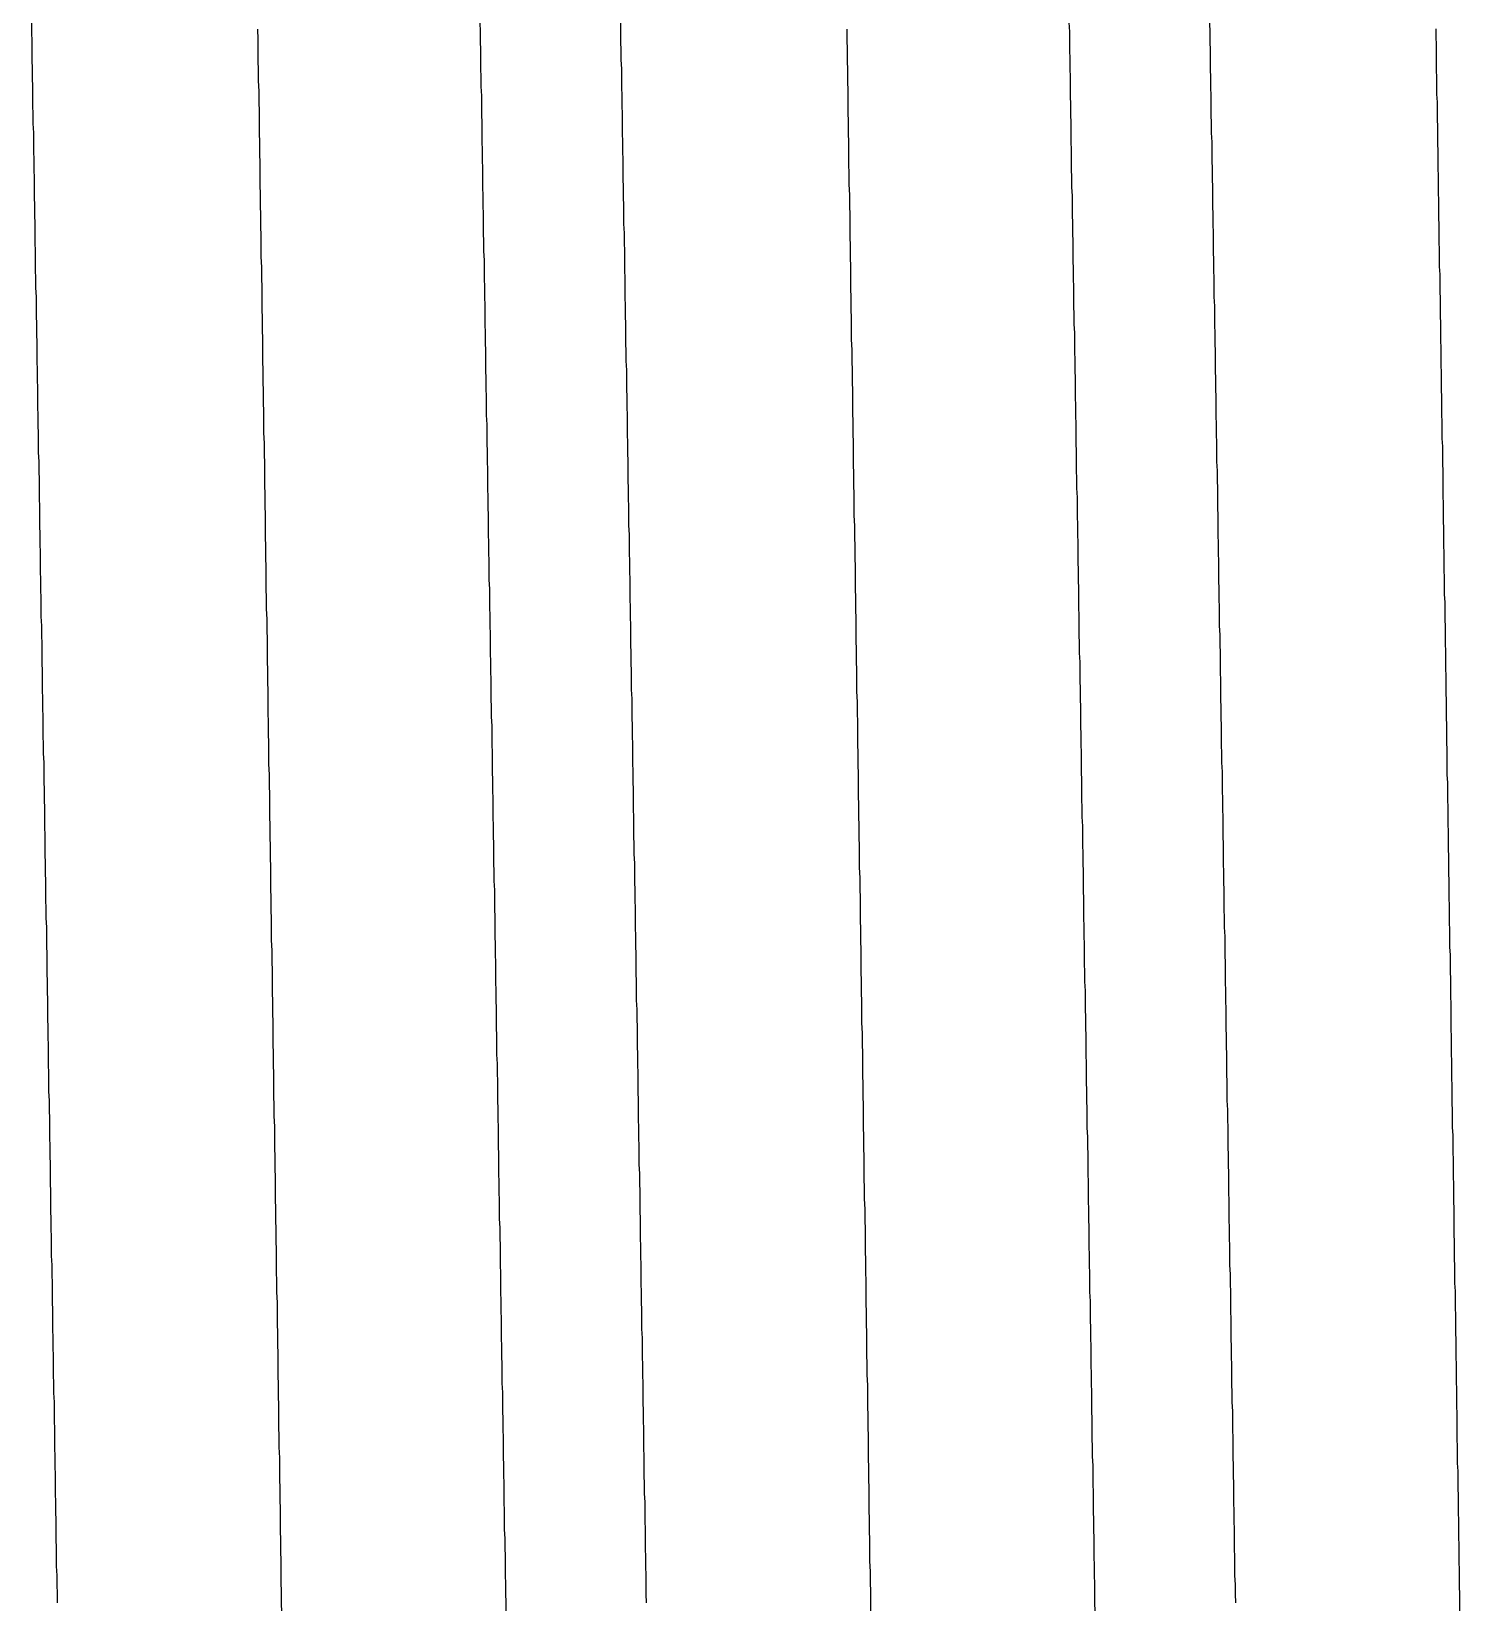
# Model space of a CAD drawing. Header units: millimetres. Extents: x 0 to 5600, y -67 to 2530.
# Drawn here: x 4048.118 to 4051.851, y 930.2 to 934.307 of the extents above; entities that cross this region are included whole.
import ezdxf

# ---------------------------------------------------------------- set-up
doc = ezdxf.new("R2010")
doc.units = ezdxf.units.MM
doc.layers.add('내부선 및 부속', color=4, linetype='Continuous')

msp = doc.modelspace()

# ---------------------------------------------------------------- linework, layer by layer
at = {"layer": '내부선 및 부속', "linetype": 'Continuous', "flags": 128}
for points in [[(4048.1178, 934.3285), (4048.1178, 934.3045), (4048.1188, 934.2805), (4048.1188, 934.2565), (4048.1188, 934.2325), (4048.1198, 934.2085), (4048.1198, 934.1855), (4048.1208, 934.1615), (4048.1208, 934.1375), (4048.1208, 934.1135), (4048.1218, 934.0895), (4048.1218, 934.0655), (4048.1228, 934.0415), (4048.1228, 934.0175), (4048.1228, 933.9945), (4048.1238, 933.9705), (4048.1238, 933.9465), (4048.1248, 933.9225), (4048.1248, 933.8985), (4048.1248, 933.8745), (4048.1258, 933.8505), (4048.1258, 933.8275), (4048.1268, 933.8035), (4048.1268, 933.7795), (4048.1268, 933.7555), (4048.1278, 933.7315), (4048.1278, 933.7075), (4048.1278, 933.6835), (4048.1288, 933.6605), (4048.1288, 933.6365), (4048.1298, 933.6125), (4048.1298, 933.5885), (4048.1298, 933.5645), (4048.1308, 933.5405), (4048.1308, 933.5405), (4048.1308, 933.5165), (4048.1318, 933.4925), (4048.1318, 933.4695), (4048.1318, 933.4455), (4048.1328, 933.4215), (4048.1328, 933.3975), (4048.1338, 933.3735), (4048.1338, 933.3495), (4048.1338, 933.3255), (4048.1348, 933.3025), (4048.1348, 933.2785), (4048.1358, 933.2545), (4048.1358, 933.2305), (4048.1358, 933.2065), (4048.1368, 933.1825), (4048.1368, 933.1585), (4048.1378, 933.1345), (4048.1378, 933.1115), (4048.1378, 933.0875), (4048.1388, 933.0635), (4048.1388, 933.0395), (4048.1388, 933.0155), (4048.1398, 932.9915), (4048.1398, 932.9675), (4048.1408, 932.9445), (4048.1408, 932.9205), (4048.1408, 932.8965), (4048.1418, 932.8725), (4048.1418, 932.8485), (4048.1428, 932.8245), (4048.1428, 932.8005), (4048.1428, 932.7775), (4048.1438, 932.7535), (4048.1438, 932.7295), (4048.1448, 932.7055), (4048.1448, 932.6815), (4048.1448, 932.6575), (4048.1458, 932.6335), (4048.1458, 932.6095), (4048.1458, 932.5865), (4048.1468, 932.5625), (4048.1468, 932.5385), (4048.1478, 932.5145), (4048.1478, 932.4905), (4048.1478, 932.4665), (4048.1488, 932.4425), (4048.1488, 932.4195), (4048.1498, 932.3955), (4048.1498, 932.3715), (4048.1498, 932.3475), (4048.1508, 932.3235), (4048.1508, 932.2995), (4048.1518, 932.2755), (4048.1518, 932.2515), (4048.1518, 932.2285), (4048.1528, 932.2045), (4048.1528, 932.1805), (4048.1528, 932.1565), (4048.1538, 932.1325), (4048.1538, 932.1085), (4048.1548, 932.0845), (4048.1548, 932.0615), (4048.1548, 932.0375), (4048.1558, 932.0135), (4048.1558, 931.9895), (4048.1568, 931.9655), (4048.1568, 931.9415), (4048.1568, 931.9175), (4048.1578, 931.8945), (4048.1578, 931.8705), (4048.1578, 931.8465), (4048.1588, 931.8225), (4048.1588, 931.7985), (4048.1598, 931.7745), (4048.1598, 931.7505), (4048.1598, 931.7265), (4048.1608, 931.7035), (4048.1608, 931.6795), (4048.1618, 931.6555), (4048.1618, 931.6315), (4048.1618, 931.6075), (4048.1628, 931.5835), (4048.1628, 931.5595), (4048.1628, 931.5365), (4048.1638, 931.5125), (4048.1638, 931.4885), (4048.1648, 931.4645), (4048.1648, 931.4405), (4048.1648, 931.4165), (4048.1658, 931.3925), (4048.1658, 931.3685), (4048.1668, 931.3455), (4048.1668, 931.3215), (4048.1668, 931.2975), (4048.1678, 931.2735), (4048.1678, 931.2495), (4048.1678, 931.2255), (4048.1688, 931.2015), (4048.1688, 931.1785), (4048.1698, 931.1545), (4048.1698, 931.1545), (4048.1698, 931.1305), (4048.1698, 931.1065), (4048.1708, 931.0825), (4048.1708, 931.0585), (4048.1718, 931.0345), (4048.1718, 931.0115), (4048.1718, 930.9875), (4048.1728, 930.9635), (4048.1728, 930.9395), (4048.1728, 930.9155), (4048.1738, 930.8915), (4048.1738, 930.8675), (4048.1748, 930.8435), (4048.1748, 930.8205), (4048.1748, 930.7965), (4048.1758, 930.7725), (4048.1758, 930.7485), (4048.1768, 930.7245), (4048.1768, 930.7005), (4048.1768, 930.6765), (4048.1778, 930.6535), (4048.1778, 930.6295), (4048.1778, 930.6055), (4048.1788, 930.5815), (4048.1788, 930.5575), (4048.1798, 930.5335), (4048.1798, 930.5095), (4048.1798, 930.4855), (4048.1808, 930.4625), (4048.1808, 930.4385), (4048.1818, 930.4145), (4048.1818, 930.3905), (4048.1818, 930.3665), (4048.1828, 930.3425), (4048.1828, 930.3185), (4048.1828, 930.2955), (4048.1838, 930.2715), (4048.1838, 930.2475), (4048.1848, 930.2235), (4048.1848, 930.1995)], [(4049.2898, 934.3295), (4049.2908, 934.3055), (4049.2908, 934.2815), (4049.2918, 934.2575), (4049.2918, 934.2345), (4049.2918, 934.2105), (4049.2928, 934.1865), (4049.2928, 934.1625), (4049.2938, 934.1385), (4049.2938, 934.1145), (4049.2938, 934.0905), (4049.2948, 934.0665), (4049.2948, 934.0435), (4049.2948, 934.0195), (4049.2958, 933.9955), (4049.2958, 933.9715), (4049.2968, 933.9475), (4049.2968, 933.9235), (4049.2968, 933.8995), (4049.2978, 933.8765), (4049.2978, 933.8525), (4049.2988, 933.8285), (4049.2988, 933.8045), (4049.2988, 933.7805), (4049.2998, 933.7565), (4049.2998, 933.7325), (4049.3008, 933.7085), (4049.3008, 933.6855), (4049.3008, 933.6615), (4049.3018, 933.6375), (4049.3018, 933.6135), (4049.3028, 933.5895), (4049.3028, 933.5655), (4049.3028, 933.5415), (4049.3038, 933.5185), (4049.3038, 933.5185), (4049.3038, 933.4945), (4049.3048, 933.4705), (4049.3048, 933.4465), (4049.3048, 933.4225), (4049.3058, 933.3985), (4049.3058, 933.3745), (4049.3068, 933.3515), (4049.3068, 933.3275), (4049.3068, 933.3035), (4049.3078, 933.2795), (4049.3078, 933.2555), (4049.3078, 933.2315), (4049.3088, 933.2075), (4049.3088, 933.1835), (4049.3098, 933.1605), (4049.3098, 933.1365), (4049.3098, 933.1125), (4049.3108, 933.0885), (4049.3108, 933.0645), (4049.3118, 933.0405), (4049.3118, 933.0165), (4049.3118, 932.9935), (4049.3128, 932.9695), (4049.3128, 932.9455), (4049.3138, 932.9215), (4049.3138, 932.8975), (4049.3138, 932.8735), (4049.3148, 932.8495), (4049.3148, 932.8255), (4049.3148, 932.8025), (4049.3158, 932.7785), (4049.3158, 932.7545), (4049.3168, 932.7305), (4049.3168, 932.7065), (4049.3168, 932.6825), (4049.3178, 932.6585), (4049.3178, 932.6355), (4049.3188, 932.6115), (4049.3188, 932.5875), (4049.3188, 932.5635), (4049.3198, 932.5395), (4049.3198, 932.5155), (4049.3208, 932.4915), (4049.3208, 932.4685), (4049.3208, 932.4445), (4049.3218, 932.4205), (4049.3218, 932.3965), (4049.3218, 932.3725), (4049.3228, 932.3485), (4049.3228, 932.3245), (4049.3238, 932.3005), (4049.3238, 932.2775), (4049.3238, 932.2535), (4049.3248, 932.2295), (4049.3248, 932.2055), (4049.3258, 932.1815), (4049.3258, 932.1575), (4049.3258, 932.1335), (4049.3268, 932.1105), (4049.3268, 932.0865), (4049.3278, 932.0625), (4049.3278, 932.0385), (4049.3278, 932.0145), (4049.3288, 931.9905), (4049.3288, 931.9665), (4049.3288, 931.9425), (4049.3298, 931.9195), (4049.3298, 931.8955), (4049.3308, 931.8715), (4049.3308, 931.8475), (4049.3308, 931.8235), (4049.3318, 931.7995), (4049.3318, 931.7755), (4049.3328, 931.7525), (4049.3328, 931.7285), (4049.3328, 931.7045), (4049.3338, 931.6805), (4049.3338, 931.6565), (4049.3338, 931.6325), (4049.3348, 931.6085), (4049.3348, 931.5855), (4049.3358, 931.5615), (4049.3358, 931.5375), (4049.3358, 931.5135), (4049.3368, 931.4895), (4049.3368, 931.4655), (4049.3378, 931.4415), (4049.3378, 931.4175), (4049.3378, 931.3945), (4049.3388, 931.3705), (4049.3388, 931.3465), (4049.3388, 931.3225), (4049.3398, 931.2985), (4049.3398, 931.2745), (4049.3408, 931.2505), (4049.3408, 931.2275), (4049.3408, 931.2035), (4049.3418, 931.1795), (4049.3418, 931.1555), (4049.3428, 931.1315), (4049.3428, 931.1315), (4049.3428, 931.1075), (4049.3428, 931.0835), (4049.3438, 931.0605), (4049.3438, 931.0365), (4049.3438, 931.0125), (4049.3448, 930.9885), (4049.3448, 930.9645), (4049.3458, 930.9405), (4049.3458, 930.9165), (4049.3458, 930.8925), (4049.3468, 930.8695), (4049.3468, 930.8455), (4049.3478, 930.8215), (4049.3478, 930.7975), (4049.3478, 930.7735), (4049.3488, 930.7495), (4049.3488, 930.7255), (4049.3488, 930.7025), (4049.3498, 930.6785), (4049.3498, 930.6545), (4049.3508, 930.6305), (4049.3508, 930.6065), (4049.3508, 930.5825), (4049.3518, 930.5585), (4049.3518, 930.5345), (4049.3528, 930.5115), (4049.3528, 930.4875), (4049.3528, 930.4635), (4049.3538, 930.4395), (4049.3538, 930.4155), (4049.3538, 930.3915), (4049.3548, 930.3675), (4049.3548, 930.3445), (4049.3558, 930.3205), (4049.3558, 930.2965), (4049.3558, 930.2725), (4049.3568, 930.2485), (4049.3568, 930.2245), (4049.3578, 930.2005), (4049.3578, 930.1775)], [(4049.6578, 934.3285), (4049.6578, 934.3045), (4049.6578, 934.2805), (4049.6588, 934.2565), (4049.6588, 934.2325), (4049.6598, 934.2085), (4049.6598, 934.1855), (4049.6598, 934.1615), (4049.6608, 934.1375), (4049.6608, 934.1135), (4049.6618, 934.0895), (4049.6618, 934.0655), (4049.6618, 934.0415), (4049.6628, 934.0175), (4049.6628, 933.9945), (4049.6638, 933.9705), (4049.6638, 933.9465), (4049.6638, 933.9225), (4049.6648, 933.8985), (4049.6648, 933.8745), (4049.6658, 933.8505), (4049.6658, 933.8275), (4049.6658, 933.8035), (4049.6668, 933.7795), (4049.6668, 933.7555), (4049.6678, 933.7315), (4049.6678, 933.7075), (4049.6678, 933.6835), (4049.6688, 933.6605), (4049.6688, 933.6365), (4049.6688, 933.6125), (4049.6698, 933.5885), (4049.6698, 933.5645), (4049.6708, 933.5405), (4049.6708, 933.5405), (4049.6708, 933.5165), (4049.6708, 933.4925), (4049.6718, 933.4695), (4049.6718, 933.4455), (4049.6728, 933.4215), (4049.6728, 933.3975), (4049.6728, 933.3735), (4049.6738, 933.3495), (4049.6738, 933.3255), (4049.6748, 933.3025), (4049.6748, 933.2785), (4049.6748, 933.2545), (4049.6758, 933.2305), (4049.6758, 933.2065), (4049.6768, 933.1825), (4049.6768, 933.1585), (4049.6768, 933.1345), (4049.6778, 933.1115), (4049.6778, 933.0875), (4049.6788, 933.0635), (4049.6788, 933.0395), (4049.6788, 933.0155), (4049.6798, 932.9915), (4049.6798, 932.9675), (4049.6798, 932.9445), (4049.6808, 932.9205), (4049.6808, 932.8965), (4049.6818, 932.8725), (4049.6818, 932.8485), (4049.6818, 932.8245), (4049.6828, 932.8005), (4049.6828, 932.7775), (4049.6838, 932.7535), (4049.6838, 932.7295), (4049.6838, 932.7055), (4049.6848, 932.6815), (4049.6848, 932.6575), (4049.6858, 932.6335), (4049.6858, 932.6095), (4049.6858, 932.5865), (4049.6868, 932.5625), (4049.6868, 932.5385), (4049.6868, 932.5145), (4049.6878, 932.4905), (4049.6878, 932.4665), (4049.6888, 932.4425), (4049.6888, 932.4195), (4049.6888, 932.3955), (4049.6898, 932.3715), (4049.6898, 932.3475), (4049.6908, 932.3235), (4049.6908, 932.2995), (4049.6908, 932.2755), (4049.6918, 932.2515), (4049.6918, 932.2285), (4049.6918, 932.2045), (4049.6928, 932.1805), (4049.6928, 932.1565), (4049.6938, 932.1325), (4049.6938, 932.1085), (4049.6938, 932.0845), (4049.6948, 932.0615), (4049.6948, 932.0375), (4049.6958, 932.0135), (4049.6958, 931.9895), (4049.6958, 931.9655), (4049.6968, 931.9415), (4049.6968, 931.9175), (4049.6978, 931.8945), (4049.6978, 931.8705), (4049.6978, 931.8465), (4049.6988, 931.8225), (4049.6988, 931.7985), (4049.6988, 931.7745), (4049.6998, 931.7505), (4049.6998, 931.7265), (4049.7008, 931.7035), (4049.7008, 931.6795), (4049.7008, 931.6555), (4049.7018, 931.6315), (4049.7018, 931.6075), (4049.7028, 931.5835), (4049.7028, 931.5595), (4049.7028, 931.5365), (4049.7038, 931.5125), (4049.7038, 931.4885), (4049.7038, 931.4645), (4049.7048, 931.4405), (4049.7048, 931.4165), (4049.7058, 931.3925), (4049.7058, 931.3685), (4049.7058, 931.3455), (4049.7068, 931.3215), (4049.7068, 931.2975), (4049.7078, 931.2735), (4049.7078, 931.2495), (4049.7078, 931.2255), (4049.7088, 931.2015), (4049.7088, 931.1785), (4049.7088, 931.1545), (4049.7088, 931.1545), (4049.7098, 931.1305), (4049.7098, 931.1065), (4049.7108, 931.0825), (4049.7108, 931.0585), (4049.7108, 931.0345), (4049.7118, 931.0115), (4049.7118, 930.9875), (4049.7128, 930.9635), (4049.7128, 930.9395), (4049.7128, 930.9155), (4049.7138, 930.8915), (4049.7138, 930.8675), (4049.7138, 930.8435), (4049.7148, 930.8205), (4049.7148, 930.7965), (4049.7158, 930.7725), (4049.7158, 930.7485), (4049.7158, 930.7245), (4049.7168, 930.7005), (4049.7168, 930.6765), (4049.7178, 930.6535), (4049.7178, 930.6295), (4049.7178, 930.6055), (4049.7188, 930.5815), (4049.7188, 930.5575), (4049.7188, 930.5335), (4049.7198, 930.5095), (4049.7198, 930.4855), (4049.7208, 930.4625), (4049.7208, 930.4385), (4049.7208, 930.4145), (4049.7218, 930.3905), (4049.7218, 930.3665), (4049.7218, 930.3425), (4049.7228, 930.3185), (4049.7228, 930.2955), (4049.7238, 930.2715), (4049.7238, 930.2475), (4049.7238, 930.2235), (4049.7248, 930.1995)], [(4050.8298, 934.3295), (4050.8308, 934.3055), (4050.8308, 934.2815), (4050.8308, 934.2575), (4050.8318, 934.2345), (4050.8318, 934.2105), (4050.8328, 934.1865), (4050.8328, 934.1625), (4050.8328, 934.1385), (4050.8338, 934.1145), (4050.8338, 934.0905), (4050.8348, 934.0665), (4050.8348, 934.0435), (4050.8348, 934.0195), (4050.8358, 933.9955), (4050.8358, 933.9715), (4050.8358, 933.9475), (4050.8368, 933.9235), (4050.8368, 933.8995), (4050.8378, 933.8765), (4050.8378, 933.8525), (4050.8378, 933.8285), (4050.8388, 933.8045), (4050.8388, 933.7805), (4050.8398, 933.7565), (4050.8398, 933.7325), (4050.8398, 933.7085), (4050.8408, 933.6855), (4050.8408, 933.6615), (4050.8418, 933.6375), (4050.8418, 933.6135), (4050.8418, 933.5895), (4050.8428, 933.5655), (4050.8428, 933.5415), (4050.8438, 933.5185), (4050.8438, 933.5185), (4050.8438, 933.4945), (4050.8438, 933.4705), (4050.8448, 933.4465), (4050.8448, 933.4225), (4050.8458, 933.3985), (4050.8458, 933.3745), (4050.8458, 933.3515), (4050.8468, 933.3275), (4050.8468, 933.3035), (4050.8478, 933.2795), (4050.8478, 933.2555), (4050.8478, 933.2315), (4050.8488, 933.2075), (4050.8488, 933.1835), (4050.8488, 933.1605), (4050.8498, 933.1365), (4050.8498, 933.1125), (4050.8508, 933.0885), (4050.8508, 933.0645), (4050.8508, 933.0405), (4050.8518, 933.0165), (4050.8518, 932.9935), (4050.8528, 932.9695), (4050.8528, 932.9455), (4050.8528, 932.9215), (4050.8538, 932.8975), (4050.8538, 932.8735), (4050.8548, 932.8495), (4050.8548, 932.8265), (4050.8548, 932.8025), (4050.8558, 932.7785), (4050.8558, 932.7545), (4050.8558, 932.7305), (4050.8568, 932.7065), (4050.8568, 932.6825), (4050.8578, 932.6585), (4050.8578, 932.6355), (4050.8578, 932.6115), (4050.8588, 932.5875), (4050.8588, 932.5635), (4050.8598, 932.5395), (4050.8598, 932.5155), (4050.8598, 932.4915), (4050.8608, 932.4685), (4050.8608, 932.4445), (4050.8618, 932.4205), (4050.8618, 932.3965), (4050.8618, 932.3725), (4050.8628, 932.3485), (4050.8628, 932.3245), (4050.8628, 932.3005), (4050.8638, 932.2775), (4050.8638, 932.2535), (4050.8648, 932.2295), (4050.8648, 932.2055), (4050.8648, 932.1815), (4050.8658, 932.1575), (4050.8658, 932.1335), (4050.8668, 932.1105), (4050.8668, 932.0865), (4050.8668, 932.0625), (4050.8678, 932.0385), (4050.8678, 932.0145), (4050.8678, 931.9905), (4050.8688, 931.9665), (4050.8688, 931.9435), (4050.8698, 931.9195), (4050.8698, 931.8955), (4050.8698, 931.8715), (4050.8708, 931.8475), (4050.8708, 931.8235), (4050.8718, 931.7995), (4050.8718, 931.7755), (4050.8718, 931.7525), (4050.8728, 931.7285), (4050.8728, 931.7045), (4050.8738, 931.6805), (4050.8738, 931.6565), (4050.8738, 931.6325), (4050.8748, 931.6085), (4050.8748, 931.5855), (4050.8748, 931.5615), (4050.8758, 931.5375), (4050.8758, 931.5135), (4050.8768, 931.4895), (4050.8768, 931.4655), (4050.8768, 931.4415), (4050.8778, 931.4175), (4050.8778, 931.3945), (4050.8788, 931.3705), (4050.8788, 931.3465), (4050.8788, 931.3225), (4050.8798, 931.2985), (4050.8798, 931.2745), (4050.8798, 931.2505), (4050.8808, 931.2275), (4050.8808, 931.2035), (4050.8818, 931.1795), (4050.8818, 931.1555), (4050.8818, 931.1315), (4050.8818, 931.1315), (4050.8828, 931.1075), (4050.8828, 931.0835), (4050.8838, 931.0605), (4050.8838, 931.0365), (4050.8838, 931.0125), (4050.8848, 930.9885), (4050.8848, 930.9645), (4050.8848, 930.9405), (4050.8858, 930.9165), (4050.8858, 930.8925), (4050.8868, 930.8695), (4050.8868, 930.8455), (4050.8868, 930.8215), (4050.8878, 930.7975), (4050.8878, 930.7735), (4050.8888, 930.7495), (4050.8888, 930.7255), (4050.8888, 930.7025), (4050.8898, 930.6785), (4050.8898, 930.6545), (4050.8898, 930.6305), (4050.8908, 930.6065), (4050.8908, 930.5825), (4050.8918, 930.5585), (4050.8918, 930.5345), (4050.8918, 930.5115), (4050.8928, 930.4875), (4050.8928, 930.4635), (4050.8928, 930.4395), (4050.8938, 930.4155), (4050.8938, 930.3915), (4050.8948, 930.3675), (4050.8948, 930.3445), (4050.8948, 930.3205), (4050.8958, 930.2965), (4050.8958, 930.2725), (4050.8968, 930.2485), (4050.8968, 930.2245), (4050.8968, 930.2005), (4050.8978, 930.1775)], [(4051.1968, 934.3285), (4051.1978, 934.3045), (4051.1978, 934.2805), (4051.1988, 934.2565), (4051.1988, 934.2325), (4051.1988, 934.2085), (4051.1998, 934.1855), (4051.1998, 934.1615), (4051.2008, 934.1375), (4051.2008, 934.1135), (4051.2008, 934.0895), (4051.2018, 934.0655), (4051.2018, 934.0415), (4051.2028, 934.0175), (4051.2028, 933.9945), (4051.2028, 933.9705), (4051.2038, 933.9465), (4051.2038, 933.9225), (4051.2048, 933.8985), (4051.2048, 933.8745), (4051.2048, 933.8505), (4051.2058, 933.8275), (4051.2058, 933.8035), (4051.2068, 933.7795), (4051.2068, 933.7555), (4051.2068, 933.7315), (4051.2078, 933.7075), (4051.2078, 933.6835), (4051.2088, 933.6605), (4051.2088, 933.6365), (4051.2088, 933.6125), (4051.2098, 933.5885), (4051.2098, 933.5645), (4051.2098, 933.5405), (4051.2098, 933.5405), (4051.2108, 933.5165), (4051.2108, 933.4925), (4051.2118, 933.4695), (4051.2118, 933.4455), (4051.2118, 933.4215), (4051.2128, 933.3975), (4051.2128, 933.3735), (4051.2138, 933.3495), (4051.2138, 933.3255), (4051.2138, 933.3025), (4051.2148, 933.2785), (4051.2148, 933.2545), (4051.2158, 933.2305), (4051.2158, 933.2065), (4051.2158, 933.1825), (4051.2168, 933.1585), (4051.2168, 933.1345), (4051.2178, 933.1115), (4051.2178, 933.0875), (4051.2178, 933.0635), (4051.2188, 933.0395), (4051.2188, 933.0155), (4051.2188, 932.9915), (4051.2198, 932.9675), (4051.2198, 932.9445), (4051.2208, 932.9205), (4051.2208, 932.8965), (4051.2208, 932.8725), (4051.2218, 932.8485), (4051.2218, 932.8245), (4051.2228, 932.8005), (4051.2228, 932.7775), (4051.2228, 932.7535), (4051.2238, 932.7295), (4051.2238, 932.7055), (4051.2248, 932.6815), (4051.2248, 932.6575), (4051.2248, 932.6335), (4051.2258, 932.6095), (4051.2258, 932.5865), (4051.2258, 932.5625), (4051.2268, 932.5385), (4051.2268, 932.5145), (4051.2278, 932.4905), (4051.2278, 932.4665), (4051.2278, 932.4425), (4051.2288, 932.4195), (4051.2288, 932.3955), (4051.2298, 932.3715), (4051.2298, 932.3475), (4051.2298, 932.3235), (4051.2308, 932.2995), (4051.2308, 932.2755), (4051.2318, 932.2515), (4051.2318, 932.2285), (4051.2318, 932.2045), (4051.2328, 932.1805), (4051.2328, 932.1565), (4051.2328, 932.1325), (4051.2338, 932.1085), (4051.2338, 932.0845), (4051.2348, 932.0615), (4051.2348, 932.0375), (4051.2348, 932.0135), (4051.2358, 931.9895), (4051.2358, 931.9655), (4051.2368, 931.9415), (4051.2368, 931.9175), (4051.2368, 931.8945), (4051.2378, 931.8705), (4051.2378, 931.8465), (4051.2378, 931.8225), (4051.2388, 931.7985), (4051.2388, 931.7745), (4051.2398, 931.7505), (4051.2398, 931.7265), (4051.2398, 931.7035), (4051.2408, 931.6795), (4051.2408, 931.6555), (4051.2418, 931.6315), (4051.2418, 931.6075), (4051.2418, 931.5835), (4051.2428, 931.5595), (4051.2428, 931.5365), (4051.2428, 931.5125), (4051.2438, 931.4885), (4051.2438, 931.4645), (4051.2448, 931.4405), (4051.2448, 931.4165), (4051.2448, 931.3925), (4051.2458, 931.3685), (4051.2458, 931.3455), (4051.2468, 931.3215), (4051.2468, 931.2975), (4051.2468, 931.2735), (4051.2478, 931.2495), (4051.2478, 931.2255), (4051.2478, 931.2015), (4051.2488, 931.1785), (4051.2488, 931.1545), (4051.2488, 931.1545), (4051.2498, 931.1305), (4051.2498, 931.1065), (4051.2498, 931.0825), (4051.2508, 931.0585), (4051.2508, 931.0345), (4051.2518, 931.0115), (4051.2518, 930.9875), (4051.2518, 930.9635), (4051.2528, 930.9395), (4051.2528, 930.9155), (4051.2528, 930.8915), (4051.2538, 930.8675), (4051.2538, 930.8435), (4051.2548, 930.8205), (4051.2548, 930.7965), (4051.2548, 930.7725), (4051.2558, 930.7485), (4051.2558, 930.7245), (4051.2568, 930.7005), (4051.2568, 930.6765), (4051.2568, 930.6535), (4051.2578, 930.6295), (4051.2578, 930.6055), (4051.2578, 930.5815), (4051.2588, 930.5575), (4051.2588, 930.5335), (4051.2598, 930.5095), (4051.2598, 930.4855), (4051.2598, 930.4625), (4051.2608, 930.4385), (4051.2608, 930.4145), (4051.2618, 930.3905), (4051.2618, 930.3665), (4051.2618, 930.3425), (4051.2628, 930.3185), (4051.2628, 930.2955), (4051.2628, 930.2715), (4051.2638, 930.2475), (4051.2638, 930.2235), (4051.2648, 930.1995)], [(4048.7088, 934.3125), (4048.7098, 934.2855), (4048.7098, 934.2585), (4048.7098, 934.2315), (4048.7108, 934.2045), (4048.7108, 934.1775), (4048.7118, 934.1505), (4048.7118, 934.1235), (4048.7128, 934.0965), (4048.7128, 934.0695), (4048.7128, 934.0425), (4048.7138, 934.0155), (4048.7138, 933.9885), (4048.7148, 933.9615), (4048.7148, 933.9335), (4048.7148, 933.9065), (4048.7158, 933.8795), (4048.7158, 933.8525), (4048.7168, 933.8255), (4048.7168, 933.7985), (4048.7178, 933.7715), (4048.7178, 933.7445), (4048.7178, 933.7175), (4048.7188, 933.6905), (4048.7188, 933.6635), (4048.7198, 933.6365), (4048.7198, 933.6095), (4048.7198, 933.5825), (4048.7208, 933.5555), (4048.7208, 933.5285), (4048.7218, 933.5015), (4048.7218, 933.4745), (4048.7218, 933.4465), (4048.7228, 933.4195), (4048.7228, 933.3925), (4048.7238, 933.3655), (4048.7238, 933.3385), (4048.7248, 933.3115), (4048.7248, 933.2845), (4048.7248, 933.2575), (4048.7258, 933.2305), (4048.7258, 933.2035), (4048.7268, 933.1765), (4048.7268, 933.1495), (4048.7268, 933.1225), (4048.7278, 933.0955), (4048.7278, 933.0955), (4048.7278, 933.0685), (4048.7288, 933.0415), (4048.7288, 933.0145), (4048.7288, 932.9865), (4048.7298, 932.9595), (4048.7298, 932.9325), (4048.7308, 932.9055), (4048.7308, 932.8785), (4048.7308, 932.8515), (4048.7318, 932.8245), (4048.7318, 932.7975), (4048.7328, 932.7705), (4048.7328, 932.7435), (4048.7338, 932.7165), (4048.7338, 932.6895), (4048.7338, 932.6625), (4048.7348, 932.6355), (4048.7348, 932.6085), (4048.7358, 932.5815), (4048.7358, 932.5545), (4048.7358, 932.5275), (4048.7368, 932.4995), (4048.7368, 932.4725), (4048.7378, 932.4455), (4048.7378, 932.4185), (4048.7378, 932.3915), (4048.7388, 932.3645), (4048.7388, 932.3375), (4048.7398, 932.3105), (4048.7398, 932.2835), (4048.7398, 932.2565), (4048.7408, 932.2295), (4048.7408, 932.2025), (4048.7418, 932.1755), (4048.7418, 932.1485), (4048.7428, 932.1215), (4048.7428, 932.0945), (4048.7428, 932.0675), (4048.7438, 932.0405), (4048.7438, 932.0125), (4048.7448, 931.9855), (4048.7448, 931.9585), (4048.7448, 931.9315), (4048.7458, 931.9045), (4048.7458, 931.8775), (4048.7468, 931.8505), (4048.7468, 931.8235), (4048.7468, 931.7965), (4048.7478, 931.7695), (4048.7478, 931.7425), (4048.7488, 931.7155), (4048.7488, 931.6885), (4048.7488, 931.6615), (4048.7498, 931.6345), (4048.7498, 931.6075), (4048.7508, 931.5805), (4048.7508, 931.5535), (4048.7508, 931.5255), (4048.7518, 931.4985), (4048.7518, 931.4715), (4048.7528, 931.4445), (4048.7528, 931.4175), (4048.7528, 931.3905), (4048.7538, 931.3635), (4048.7538, 931.3365), (4048.7548, 931.3095), (4048.7548, 931.2825), (4048.7548, 931.2555), (4048.7558, 931.2285), (4048.7558, 931.2015), (4048.7568, 931.1745), (4048.7568, 931.1475), (4048.7578, 931.1205), (4048.7578, 931.0935), (4048.7578, 931.0665), (4048.7588, 931.0385), (4048.7588, 931.0115), (4048.7598, 930.9845), (4048.7598, 930.9575), (4048.7598, 930.9305), (4048.7608, 930.9035), (4048.7608, 930.8765), (4048.7618, 930.8495), (4048.7618, 930.8225), (4048.7618, 930.7955), (4048.7628, 930.7685), (4048.7628, 930.7415), (4048.7638, 930.7145), (4048.7638, 930.6875), (4048.7638, 930.6605), (4048.7648, 930.6335), (4048.7648, 930.6065), (4048.7658, 930.5785), (4048.7658, 930.5515), (4048.7658, 930.5245), (4048.7668, 930.4975), (4048.7668, 930.4705), (4048.7678, 930.4435), (4048.7678, 930.4165), (4048.7678, 930.3895), (4048.7678, 930.3895), (4048.7688, 930.3625), (4048.7688, 930.3355), (4048.7698, 930.3085), (4048.7698, 930.2815), (4048.7698, 930.2545), (4048.7708, 930.2275), (4048.7708, 930.2005), (4048.7708, 930.2005)], [(4050.2488, 934.3125), (4050.2488, 934.2855), (4050.2498, 934.2585), (4050.2498, 934.2315), (4050.2508, 934.2045), (4050.2508, 934.1775), (4050.2518, 934.1505), (4050.2518, 934.1235), (4050.2518, 934.0965), (4050.2528, 934.0695), (4050.2528, 934.0425), (4050.2538, 934.0155), (4050.2538, 933.9885), (4050.2538, 933.9615), (4050.2548, 933.9335), (4050.2548, 933.9065), (4050.2558, 933.8795), (4050.2558, 933.8525), (4050.2568, 933.8255), (4050.2568, 933.7985), (4050.2568, 933.7715), (4050.2578, 933.7445), (4050.2578, 933.7175), (4050.2588, 933.6905), (4050.2588, 933.6635), (4050.2588, 933.6365), (4050.2598, 933.6095), (4050.2598, 933.5825), (4050.2608, 933.5555), (4050.2608, 933.5285), (4050.2608, 933.5015), (4050.2618, 933.4745), (4050.2618, 933.4465), (4050.2628, 933.4195), (4050.2628, 933.3925), (4050.2638, 933.3655), (4050.2638, 933.3385), (4050.2638, 933.3115), (4050.2648, 933.2845), (4050.2648, 933.2575), (4050.2658, 933.2305), (4050.2658, 933.2035), (4050.2658, 933.1765), (4050.2668, 933.1495), (4050.2668, 933.1225), (4050.2678, 933.0955), (4050.2678, 933.0955), (4050.2678, 933.0685), (4050.2678, 933.0415), (4050.2688, 933.0145), (4050.2688, 932.9865), (4050.2698, 932.9595), (4050.2698, 932.9325), (4050.2708, 932.9055), (4050.2708, 932.8785), (4050.2708, 932.8515), (4050.2718, 932.8245), (4050.2718, 932.7975), (4050.2728, 932.7705), (4050.2728, 932.7435), (4050.2728, 932.7165), (4050.2738, 932.6895), (4050.2738, 932.6625), (4050.2748, 932.6355), (4050.2748, 932.6085), (4050.2748, 932.5815), (4050.2758, 932.5545), (4050.2758, 932.5275), (4050.2768, 932.4995), (4050.2768, 932.4725), (4050.2768, 932.4455), (4050.2778, 932.4185), (4050.2778, 932.3915), (4050.2788, 932.3645), (4050.2788, 932.3375), (4050.2788, 932.3105), (4050.2798, 932.2835), (4050.2798, 932.2565), (4050.2808, 932.2295), (4050.2808, 932.2025), (4050.2818, 932.1755), (4050.2818, 932.1485), (4050.2818, 932.1215), (4050.2828, 932.0945), (4050.2828, 932.0675), (4050.2838, 932.0405), (4050.2838, 932.0125), (4050.2838, 931.9855), (4050.2848, 931.9585), (4050.2848, 931.9315), (4050.2858, 931.9045), (4050.2858, 931.8775), (4050.2858, 931.8505), (4050.2868, 931.8235), (4050.2868, 931.7965), (4050.2878, 931.7695), (4050.2878, 931.7425), (4050.2878, 931.7155), (4050.2888, 931.6885), (4050.2888, 931.6615), (4050.2898, 931.6345), (4050.2898, 931.6075), (4050.2898, 931.5805), (4050.2908, 931.5535), (4050.2908, 931.5255), (4050.2918, 931.4985), (4050.2918, 931.4715), (4050.2918, 931.4445), (4050.2928, 931.4175), (4050.2928, 931.3905), (4050.2938, 931.3635), (4050.2938, 931.3365), (4050.2938, 931.3095), (4050.2948, 931.2825), (4050.2948, 931.2555), (4050.2958, 931.2285), (4050.2958, 931.2015), (4050.2968, 931.1745), (4050.2968, 931.1475), (4050.2968, 931.1205), (4050.2978, 931.0935), (4050.2978, 931.0665), (4050.2988, 931.0385), (4050.2988, 931.0115), (4050.2988, 930.9845), (4050.2998, 930.9575), (4050.2998, 930.9305), (4050.3008, 930.9035), (4050.3008, 930.8765), (4050.3008, 930.8495), (4050.3018, 930.8225), (4050.3018, 930.7955), (4050.3028, 930.7685), (4050.3028, 930.7415), (4050.3028, 930.7145), (4050.3038, 930.6875), (4050.3038, 930.6605), (4050.3048, 930.6335), (4050.3048, 930.6065), (4050.3048, 930.5785), (4050.3058, 930.5515), (4050.3058, 930.5245), (4050.3068, 930.4975), (4050.3068, 930.4705), (4050.3068, 930.4435), (4050.3078, 930.4165), (4050.3078, 930.3895), (4050.3078, 930.3895), (4050.3088, 930.3625), (4050.3088, 930.3355), (4050.3088, 930.3085), (4050.3098, 930.2815), (4050.3098, 930.2545), (4050.3108, 930.2275), (4050.3108, 930.2005), (4050.3108, 930.2005)], [(4051.7888, 934.3135), (4051.7888, 934.2925), (4051.7898, 934.2715), (4051.7898, 934.2495), (4051.7898, 934.2285), (4051.7898, 934.2065), (4051.7908, 934.1855), (4051.7908, 934.1635), (4051.7908, 934.1425), (4051.7918, 934.1215), (4051.7918, 934.0995), (4051.7918, 934.0785), (4051.7928, 934.0565), (4051.7928, 934.0355), (4051.7928, 934.0145), (4051.7938, 933.9925), (4051.7938, 933.9715), (4051.7938, 933.9495), (4051.7948, 933.9285), (4051.7948, 933.9065), (4051.7948, 933.8855), (4051.7958, 933.8645), (4051.7958, 933.8425), (4051.7958, 933.8215), (4051.7968, 933.7995), (4051.7968, 933.7785), (4051.7968, 933.7785), (4051.7968, 933.7565), (4051.7978, 933.7355), (4051.7978, 933.7145), (4051.7978, 933.6925), (4051.7988, 933.6715), (4051.7988, 933.6495), (4051.7988, 933.6285), (4051.7998, 933.6065), (4051.7998, 933.5855), (4051.7998, 933.5645), (4051.8008, 933.5425), (4051.8008, 933.5215), (4051.8008, 933.4995), (4051.8018, 933.4785), (4051.8018, 933.4565), (4051.8018, 933.4355), (4051.8028, 933.4145), (4051.8028, 933.3925), (4051.8028, 933.3715), (4051.8038, 933.3495), (4051.8038, 933.3285), (4051.8038, 933.3065), (4051.8048, 933.2855), (4051.8048, 933.2645), (4051.8048, 933.2425), (4051.8058, 933.2215), (4051.8058, 933.1995), (4051.8058, 933.1785), (4051.8068, 933.1565), (4051.8068, 933.1355), (4051.8068, 933.1145), (4051.8068, 933.0925), (4051.8078, 933.0715), (4051.8078, 933.0495), (4051.8078, 933.0285), (4051.8088, 933.0065), (4051.8088, 932.9855), (4051.8088, 932.9645), (4051.8098, 932.9425), (4051.8098, 932.9215), (4051.8098, 932.8995), (4051.8108, 932.8785), (4051.8108, 932.8575), (4051.8108, 932.8355), (4051.8118, 932.8145), (4051.8118, 932.7925), (4051.8118, 932.7715), (4051.8128, 932.7495), (4051.8128, 932.7285), (4051.8128, 932.7075), (4051.8138, 932.6855), (4051.8138, 932.6645), (4051.8138, 932.6425), (4051.8148, 932.6215), (4051.8148, 932.5995), (4051.8148, 932.5785), (4051.8158, 932.5575), (4051.8158, 932.5355), (4051.8158, 932.5145), (4051.8168, 932.4925), (4051.8168, 932.4715), (4051.8168, 932.4495), (4051.8178, 932.4285), (4051.8178, 932.4075), (4051.8178, 932.3855), (4051.8178, 932.3645), (4051.8188, 932.3425), (4051.8188, 932.3215), (4051.8188, 932.2995), (4051.8198, 932.2785), (4051.8198, 932.2575), (4051.8198, 932.2355), (4051.8208, 932.2145), (4051.8208, 932.1925), (4051.8208, 932.1715), (4051.8218, 932.1495), (4051.8218, 932.1285), (4051.8218, 932.1075), (4051.8228, 932.0855), (4051.8228, 932.0645), (4051.8228, 932.0425), (4051.8238, 932.0215), (4051.8238, 931.9995), (4051.8238, 931.9785), (4051.8248, 931.9575), (4051.8248, 931.9355), (4051.8248, 931.9145), (4051.8258, 931.8925), (4051.8258, 931.8715), (4051.8258, 931.8505), (4051.8268, 931.8285), (4051.8268, 931.8075), (4051.8268, 931.7855), (4051.8278, 931.7645), (4051.8278, 931.7425), (4051.8278, 931.7215), (4051.8278, 931.7005), (4051.8288, 931.6785), (4051.8288, 931.6575), (4051.8288, 931.6355), (4051.8288, 931.6355), (4051.8298, 931.6145), (4051.8298, 931.5925), (4051.8298, 931.5715), (4051.8308, 931.5505), (4051.8308, 931.5285), (4051.8308, 931.5075), (4051.8318, 931.4855), (4051.8318, 931.4645), (4051.8318, 931.4425), (4051.8328, 931.4215), (4051.8328, 931.4005), (4051.8328, 931.3785), (4051.8338, 931.3575), (4051.8338, 931.3355), (4051.8338, 931.3145), (4051.8348, 931.2925), (4051.8348, 931.2715), (4051.8348, 931.2505), (4051.8358, 931.2285), (4051.8358, 931.2075), (4051.8358, 931.1855), (4051.8358, 931.1645), (4051.8368, 931.1425), (4051.8368, 931.1215), (4051.8368, 931.1005), (4051.8378, 931.0785), (4051.8378, 931.0575), (4051.8378, 931.0355), (4051.8388, 931.0145), (4051.8388, 930.9925), (4051.8388, 930.9715), (4051.8398, 930.9505), (4051.8398, 930.9285), (4051.8398, 930.9075), (4051.8408, 930.8855), (4051.8408, 930.8645), (4051.8408, 930.8425), (4051.8418, 930.8215), (4051.8418, 930.8005), (4051.8418, 930.7785), (4051.8428, 930.7575), (4051.8428, 930.7355), (4051.8428, 930.7145), (4051.8438, 930.6935), (4051.8438, 930.6715), (4051.8438, 930.6505), (4051.8438, 930.6285), (4051.8448, 930.6075), (4051.8448, 930.5855), (4051.8448, 930.5645), (4051.8458, 930.5435), (4051.8458, 930.5215), (4051.8458, 930.5005), (4051.8468, 930.4785), (4051.8468, 930.4575), (4051.8468, 930.4355), (4051.8478, 930.4145), (4051.8478, 930.3935), (4051.8478, 930.3715), (4051.8488, 930.3505), (4051.8488, 930.3285), (4051.8488, 930.3075), (4051.8498, 930.2855), (4051.8498, 930.2645), (4051.8498, 930.2435), (4051.8508, 930.2215), (4051.8508, 930.2005), (4051.8508, 930.2005)], [(4048.7708, 930.2005), (4048.7718, 930.1735)], [(4050.3108, 930.2005), (4050.3108, 930.1735)], [(4051.8508, 930.2005), (4051.8508, 930.1735)]]:
    msp.add_lwpolyline(points, dxfattribs=at)

doc.saveas('drawing.dxf')
